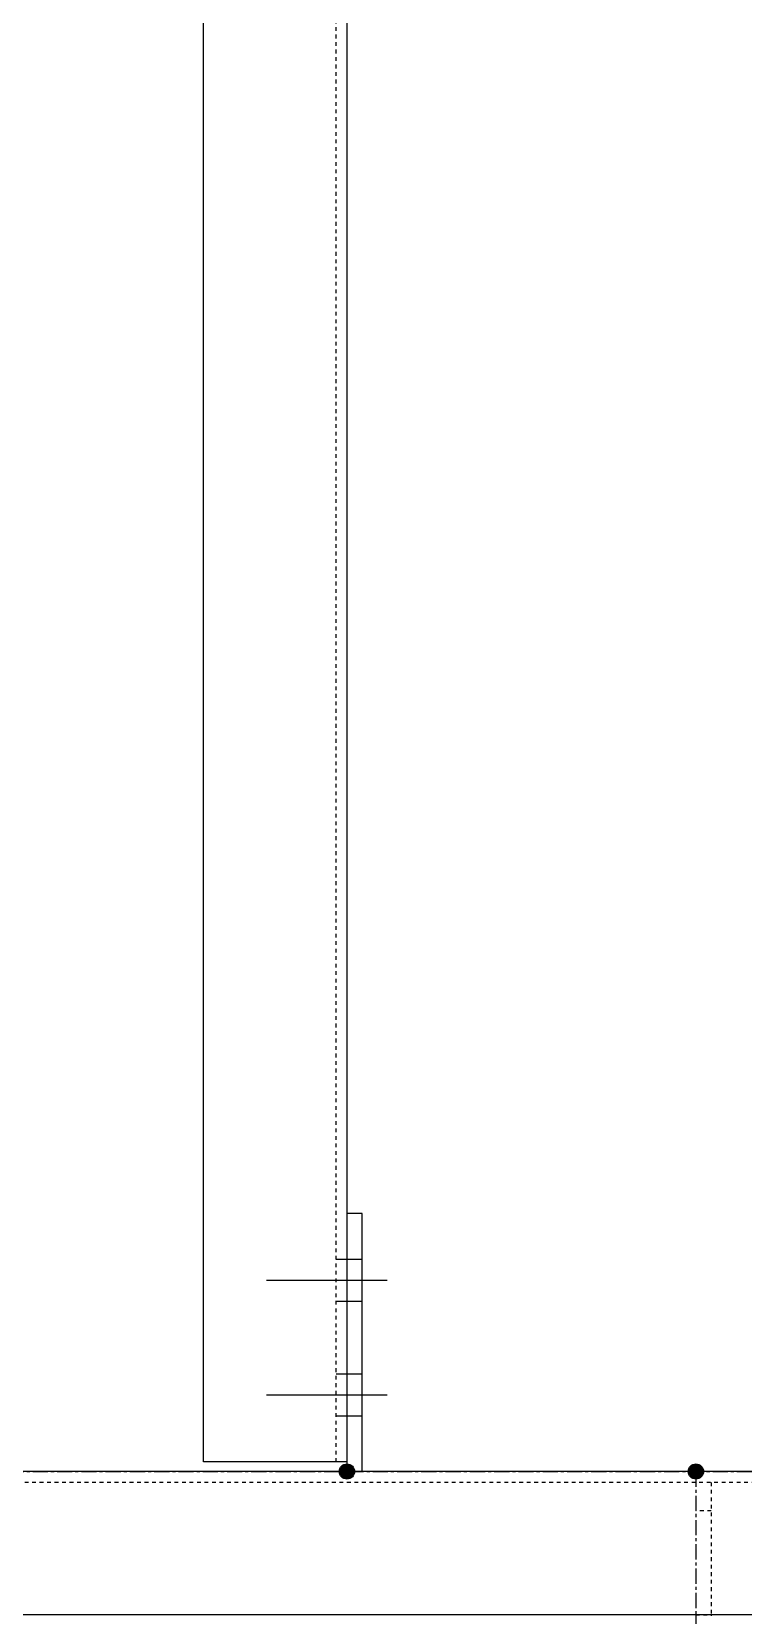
# Model space of a CAD drawing. Header units: millimetres. Extents: x -1319 to 21258, y 10038 to 27532.
# Drawn here: x 16399 to 16772, y 14407 to 15235 of the extents above; entities that cross this region are included whole.
import ezdxf

# ---------------------------------------------------------------- set-up
doc = ezdxf.new("R2010")
doc.units = ezdxf.units.MM
doc.linetypes.add('CENTER', pattern=[12.7, 7.9375, -1.5875, 1.5875, -1.5875])
doc.linetypes.add('DXK_LINE_DOT2', pattern=[3.9198, 1.9599, -1.9599])
for name, color, linetype in [('1', 7, 'Continuous'), ('2', 7, 'Continuous'), ('4', 7, 'Continuous')]:
    doc.layers.add(name, color=color, linetype=linetype)

# ---------------------------------------------------------------- blocks, each defined once
blk = doc.blocks.new('A$Cfeb8c868')
at = {"layer": '4', "linetype": 'Continuous'}
for points in [[(10837.5, -9004, -1), (10837.5, -8996, -1)], [(11020, -9004, -1), (11020, -8996, -1)]]:
    blk.add_hatch(color=4, dxfattribs=at).paths.add_polyline_path(points)
at = {"layer": '1', "color": 4, "linetype": 'DXK_LINE_DOT2'}
for p, q in [((10831.8, -8995), (10831.8, -7677.85)), ((11400, -9005.7), (10571.6, -9005.7)), ((11028, -9005.7), (11028, -9075)), ((11028, -9020.61), (11020, -9020.61)), ((11020, -9075), (11028, -9075))]:
    blk.add_line(p, q, dxfattribs=at)
at = {"layer": '2', "color": 4, "linetype": 'Continuous'}
for p, q in [((10762.5, -8995), (10762.5, -7914.97)), ((10837.5, -7914.97), (10837.5, -8995)), ((10845.5, -8865), (10837.5, -8865)), ((10845.5, -9000), (10845.5, -8865)), ((10837.5, -8889), (10831.8, -8889)), ((10845.5, -8889), (10837.5, -8889)), ((10858.5, -8900), (10795.5, -8900)), ((10837.5, -8911), (10831.8, -8911)), ((10845.5, -8911), (10837.5, -8911)), ((10837.5, -8949), (10831.8, -8949)), ((10845.5, -8949), (10837.5, -8949)), ((10858.5, -8960), (10795.5, -8960)), ((10837.5, -8971), (10831.8, -8971)), ((10845.5, -8971), (10837.5, -8971)), ((10837.5, -8995), (10762.5, -8995)), ((10837.5, -8995), (10837.5, -9000)), ((11400, -9000), (10571.6, -9000)), ((11405, -9075), (10566.6, -9075)), ((11020, -9075), (11020, -9079.12)), ((11028, -9075), (11028, -9075.49))]:
    blk.add_line(p, q, dxfattribs=at)
at = {"layer": '4', "color": 4, "linetype": 'CENTER'}
for p, q in [((10837.5, -7914.97), (10837.5, -9000)), ((10571.6, -9000), (11400, -9000)), ((11020, -9000), (11020, -9190))]:
    blk.add_line(p, q, dxfattribs=at)
at = {"layer": '4', "color": 4, "linetype": 'Continuous'}
for centre in [(10837.5, -9000), (11020, -9000)]:
    blk.add_circle(centre, 4, dxfattribs=at)

msp = doc.modelspace()

# ---------------------------------------------------------------- block references
msp.add_blockref('A$Cfeb8c868', (5726.78, 23482.01))

doc.saveas('drawing.dxf')
